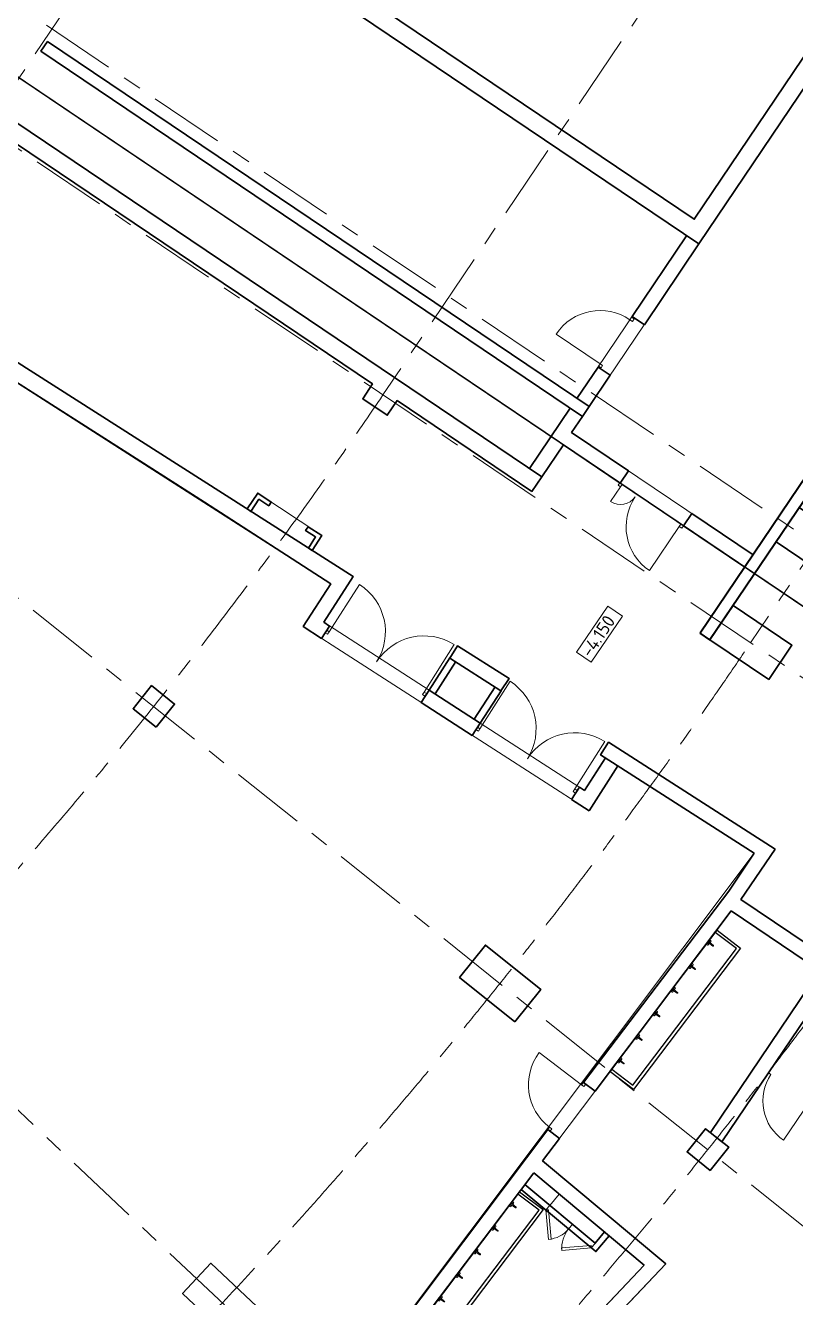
# Model space of a CAD drawing. Header units: millimetres. Extents: x -813692 to 807431, y 0 to 1813163.
# Drawn here: x 61896 to 74919, y 823643 to 845166 of the extents above; entities that cross this region are included whole.
import ezdxf

# ---------------------------------------------------------------- set-up
doc = ezdxf.new("R2010")
doc.units = ezdxf.units.MM
doc.linetypes.add('Линия сетки', pattern=[22.225, 12.7, -3.175, 3.175, -3.175])
for name, color, linetype, lineweight in [('07_1_TС', 150, 'Continuous', 9), ('A-ANNO-DIMS', 7, 'Continuous', 9), ('KR_0.35', 252, 'Continuous', 35), ('S-GRID', 252, 'Continuous', 9), ('АР_двери', 252, 'Continuous', 0), ('АР_кирпич250', 252, 'Continuous', 30), ('АР_кирпичные перегородки 120', 252, 'Continuous', 30), ('АР_монолит', 252, 'Continuous', 50), ('АР_Площади', 252, 'Continuous', 0), ('АР_сущ. стены', 252, 'Continuous', 30), ('АР_тонкая линия', 252, 'Continuous', 5), ('двери', 7, 'Continuous', 9)]:
    doc.layers.add(name, color=color, linetype=linetype, lineweight=lineweight)
doc.layers.add('АР_обшивка коробов', color=252, linetype='Continuous')
doc.layers.add('АР_Сантехника', color=252, linetype='Continuous')
doc.styles.add('GOST 2.304', font='')
doc.styles.get('GOST 2.304').set_extended_font_data('GOST Common')

# ---------------------------------------------------------------- blocks, each defined once
blk = doc.blocks.new('КР_подвал')
at = {"layer": 'Defpoints', "ltscale": 200}
blk.add_lwpolyline([(322610, 44824), (252267, 92272)], dxfattribs=at)
at = {"layer": 'KR_0.35', "ltscale": 200}
blk.add_line((308675, 54923), (308787, 55089), dxfattribs=at)
for points in [[(350685, 117741), (310563, 58258), (297215, 67261), (294391, 63074)], [(294640, 62906), (297296, 66844), (310644, 57841), (351101, 117822)], [(294640, 62906), (307987, 53903)], [(299626, 61268), (299514, 61102)], [(299626, 61268), (308787, 55089)], [(299514, 61102), (308675, 54923)], [(298825, 59722), (305125, 55472)], [(305125, 55472), (304958, 55223), (305372, 54944), (305540, 55193)], [(305540, 55193), (307820, 53655)], [(307987, 53903), (307820, 53655)]]:
    blk.add_lwpolyline(points, dxfattribs=at)
for points in [[(312942, 52129), (313334, 52710), (312339, 53381), (311948, 52800)], [(311824, 50471), (312216, 51052), (311221, 51723), (310829, 51142)], [(301465, 49666), (301777, 50056), (301387, 50368), (301074, 49978)], [(307532, 44683), (307969, 45229), (307032, 45979), (306595, 45433)], [(310834, 42168), (311147, 42559), (310756, 42871), (310444, 42481)], [(302782, 39263), (303263, 39772), (302390, 40596), (301910, 40087)]]:
    blk.add_lwpolyline(points, close=True, dxfattribs=at)
blk.add_arc((238650, 100250), 100750, 270, 326, dxfattribs=at)
blk = doc.blocks.new('Д-1000-ОП-Л')
at = {"layer": 'АР_двери'}
for points in [[(-318.5, -560), (-318.5, 340)], [(-1268.5, -560), (-1218.5, -560), (-1218.5, -610), (-1268.5, -610), (-1268.5, -560)], [(-318.5, -560), (-268.5, -560), (-268.5, -610), (-318.5, -610), (-318.5, -560)]]:
    blk.add_lwpolyline(points, dxfattribs=at)
blk.add_arc((-318.5, -560), 900, 90, 180, dxfattribs=at)
blk = doc.blocks.new('Оси200')
at = {"layer": 'S-GRID', "linetype": 'Линия сетки', "ltscale": 100}
for p, q in [((-45812.4, -64845.9), (-105769.3, -153735.6)), ((-39097.2, -69375.3), (-99054.1, -158265.1)), ((-32879.5, -73569.3), (-92836.3, -162459)), ((-165703.8, -113309.3), (-86715.3, -187831)), ((-165703.8, -113309.3), (-80914.2, -181157.6)), ((-165703.8, -113309.3), (-75741.3, -173989.8)), ((-152652.2, -119700.3), (-74622.9, -172331.7))]:
    blk.add_line(p, q, dxfattribs=at)
for radius, start, end in [(80394.8, 269.999994, 325.999999), (87894.8, 269.999995, 325.999999), (92394.8, 269.999996, 326), (100494, 269.999991, 325.999999)]:
    blk.add_arc((-165703.8, -113309.3), radius, start, end, dxfattribs=at)
blk = doc.blocks.new('Д-1300-ДП-П')
at = {"layer": 'АР_двери'}
for points in [[(-488.5, -185), (-488.5, 715)], [(711.5, -185), (711.5, 115)], [(-488.5, -185), (-538.5, -185), (-538.5, -235), (-488.5, -235), (-488.5, -185)], [(761.5, -185), (711.5, -185), (711.5, -235), (761.5, -235), (761.5, -185)]]:
    blk.add_lwpolyline(points, dxfattribs=at)
for centre, radius, start, end in [((-488.5, -185), 900, 0, 90), ((711.5, -185), 300, 90, 180)]:
    blk.add_arc(centre, radius, start, end, dxfattribs=at)
blk = doc.blocks.new('Д-1000-ОП-П')
at = {"layer": 'АР_двери'}
for points in [[(-1699.5, -550), (-1699.5, 350)], [(-1699.5, -550), (-1749.5, -550), (-1749.5, -600), (-1699.5, -600), (-1699.5, -550)], [(-749.5, -550), (-799.5, -550), (-799.5, -600), (-749.5, -600), (-749.5, -550)]]:
    blk.add_lwpolyline(points, dxfattribs=at)
blk.add_arc((-1699.5, -550), 900, 0, 90, dxfattribs=at)
blk = doc.blocks.new('Д-2000-ДП')
at = {"layer": 'АР_двери'}
for points in [[(-189, -511), (-189, 439)], [(1711, -511), (1711, 439)], [(-239, -511), (-189, -511), (-189, -561), (-239, -561), (-239, -511)], [(1711, -511), (1761, -511), (1761, -561), (1711, -561), (1711, -511)]]:
    blk.add_lwpolyline(points, dxfattribs=at)
for centre, start, end in [((-189, -511), 0, 90), ((1711, -511), 90, 180)]:
    blk.add_arc(centre, 950, start, end, dxfattribs=at)
blk = doc.blocks.new('*U297')
for p, q in [((-500, 0), (-500, 100)), ((0, 0), (0, 100))]:
    blk.add_line(p, q)
blk.add_lwpolyline([(0, 0), (-354, -354), (-384, -323), (-31, 31)], close=True)
blk.add_arc((0, 0), 500, 180, 225)
blk = doc.blocks.new('A$Cb6f24db5')
at = {"lineweight": 0, "ltscale": 600}
h = blk.add_hatch(color=256, dxfattribs=at)
edge = h.paths.add_edge_path()
edge.add_line((10, 23), (11, 14))
edge.add_ellipse((0, 12), major_axis=(-11.2, 0), ratio=1, start_angle=540, end_angle=550.1755, ccw=False)
edge.add_arc((0, 12), 11.2, 269.833, 359.833, ccw=False)
edge.add_line((0, 1), (0, 0))
edge.add_line((0, 0), (8, 0))
edge.add_arc((0, 12), 14.9, 664.5312, 766.3178)
h.paths.add_polyline_path([(0, 0), (-8, 0, 0.152567), (0, -2)])
h.paths.add_polyline_path([(8, 0), (0, 0), (0, -2, 0.152567)])
h.paths.add_polyline_path([(-11, 14), (-10, 23, 0.475833), (-8, 0), (0, 0), (0, 1, -0.46724)])
for p, q in [((-11, 13), (-5, 107)), ((-11, 13), (-5, 107)), ((6, 107), (11, 14)), ((11, 12), (6, 107)), ((11, 14), (11, 12))]:
    blk.add_line(p, q, dxfattribs=at)
for points in [[(-23, 29), (-24, 29), (-24, 29), (-24, 30), (-24, 30), (-24, 30), (-25, 30), (-25, 30), (-25, 30), (-25, 30), (-25, 31), (-25, 31), (-25, 31), (-25, 31), (-26, 31), (-26, 31), (-26, 31), (-26, 31), (-26, 31), (-27, 32), (-27, 32), (-27, 32), (-27, 32), (-28, 32), (-28, 32), (-28, 32), (-28, 32), (-28, 32), (-28, 33), (-29, 33), (-29, 33), (-29, 33), (-29, 33), (-29, 33), (-30, 33), (-30, 33), (-30, 33), (-30, 33), (-30, 33), (-31, 33), (-31, 33), (-31, 33), (-31, 33), (-31, 33), (-32, 33), (-32, 33), (-32, 33), (-32, 33), (-32, 33), (-33, 33), (-33, 33), (-33, 33), (-33, 33), (-34, 33), (-34, 33), (-34, 33), (-34, 33), (-34, 33), (-35, 33), (-35, 33), (-35, 33), (-35, 33), (-36, 33), (-36, 33), (-36, 33), (-36, 33), (-36, 33), (-36, 33), (-37, 33), (-37, 32), (-37, 32), (-37, 32), (-38, 32), (-38, 32), (-38, 32), (-39, 32), (-39, 32), (-39, 31), (-40, 30), (-41, 31), (-41, 30), (-42, 30), (-42, 30), (-42, 30), (-42, 30), (-42, 29), (-43, 29), (-43, 29), (-43, 29), (-43, 28), (-43, 28), (-44, 28), (-44, 28), (-44, 28), (-44, 28), (-44, 28), (-44, 27), (-44, 27), (-44, 27), (-44, 27), (-44, 27), (-44, 26), (-44, 26), (-45, 26), (-45, 26), (-45, 26), (-45, 25), (-45, 25), (-45, 25), (-46, 25), (-46, 25), (-46, 25), (-46, 24), (-46, 24), (-46, 24), (-46, 24), (-46, 24), (-46, 23), (-46, 23), (-46, 23), (-46, 23), (-46, 22), (-46, 22), (-46, 22), (-46, 22), (-47, 22), (-47, 22), (-47, 21), (-47, 21), (-46, 21), (-46, 21), (-46, 20), (-46, 20), (-46, 20), (-46, 20), (-46, 20), (-46, 19), (-46, 19), (-46, 19), (-46, 19), (-47, 18), (-47, 18), (-47, 18), (-47, 18), (-46, 18), (-46, 18), (-46, 17), (-46, 17), (-46, 17), (-46, 17), (-46, 17), (-46, 16), (-46, 16), (-46, 16), (-46, 16), (-46, 15), (-46, 15), (-46, 15), (-46, 15), (-46, 15), (-46, 14), (-45, 14), (-45, 14), (-45, 14), (-45, 14), (-45, 14), (-45, 13), (-44, 13), (-44, 13), (-44, 13), (-44, 13), (-44, 12), (-44, 12), (-44, 12), (-44, 12), (-44, 12), (-44, 11), (-44, 11), (-43, 11), (-43, 11), (-43, 11), (-43, 11), (-43, 11), (-42, 11), (-42, 10), (-42, 10), (-42, 10), (-42, 10), (-42, 10), (-42, 9), (-42, 9), (-42, 9), (-41, 9), (-41, 9), (-41, 9), (-41, 9), (-40, 9), (-40, 9), (-40, 9), (-40, 9), (-40, 8), (-40, 8), (-39, 8), (-39, 8), (-39, 8), (-39, 7), (-39, 7), (-39, 7), (-38, 7), (-38, 7), (-38, 7), (-38, 7), (-38, 7), (-37, 7), (-37, 7), (-37, 7), (-37, 7), (-37, 7), (-36, 7), (-36, 7), (-36, 6), (-36, 6), (-36, 6), (-35, 6), (-35, 6), (-35, 6), (-35, 6), (-35, 7), (-34, 7), (-34, 7), (-34, 7), (-34, 7), (-33, 7), (-33, 6), (-33, 6), (-33, 6), (-33, 6), (-32, 6), (-32, 6), (-32, 6), (-32, 6), (-32, 6), (-31, 6), (-31, 7), (-31, 7), (-31, 7), (-31, 7), (-30, 7), (-30, 7), (-30, 7), (-30, 7), (-29, 7), (-29, 7), (-29, 7), (-29, 7), (-29, 7), (-28, 7), (-28, 7), (-28, 7), (-28, 7), (-28, 8), (-28, 8), (-27, 8), (-27, 8), (-27, 8), (-27, 8), (-27, 8), (-26, 8), (-26, 8), (-26, 8), (-26, 8), (-26, 8), (-25, 8), (-25, 9), (-25, 9), (-25, 9), (-25, 9), (-25, 9), (-25, 10), (-24, 10), (-24, 10), (-24, 10), (-24, 10), (-24, 10), (-23, 10), (-23, 10), (-23, 10), (-23, 11), (-23, 11), (-23, 11), (-23, 11), (-23, 11), (-23, 12), (-22, 12), (-22, 12), (-22, 12), (-22, 12), (-22, 12), (-22, 13), (-21, 13), (-21, 13), (-21, 13), (-21, 13), (-21, 13), (-21, 14), (-21, 14), (-21, 14), (-21, 14), (-21, 14), (-21, 15), (-21, 15), (-21, 15), (-21, 15), (-20, 15), (-20, 16), (-20, 16), (-20, 16), (-20, 16), (-20, 16), (-20, 17), (-20, 17), (-20, 17), (-20, 17), (-20, 17), (-20, 18), (-20, 18), (-20, 18), (-20, 18), (-20, 19), (-20, 19), (-20, 19), (-19, 19), (-19, 19), (-19, 20), (-19, 20), (-19, 20), (-19, 20), (-19, 20), (-20, 21), (-20, 21), (-20, 21), (-20, 21), (-20, 21), (-20, 22), (-20, 22), (-20, 22), (-20, 22), (-20, 23), (-20, 23), (-20, 23), (-20, 23), (-20, 23), (-20, 23), (-20, 24), (-20, 24), (-20, 24), (-20, 24), (-21, 24), (-21, 25), (-21, 25), (-21, 25), (-21, 25), (-21, 25), (-21, 26), (-21, 26), (-21, 26), (-21, 26), (-21, 26), (-21, 27), (-21, 27), (-22, 27), (-22, 27), (-22, 27), (-22, 27), (-22, 27), (-22, 28), (-23, 28), (-23, 28), (-23, 28), (-23, 29), (-23, 29), (-23, 29), (-23, 29), (-23, 29)], [(20, 22), (20, 22), (20, 23), (20, 23), (20, 23), (20, 23), (20, 23), (20, 24), (20, 24), (20, 24), (21, 24), (21, 24), (21, 24), (21, 25), (21, 25), (21, 25), (21, 25), (21, 26), (21, 26), (21, 26), (21, 26), (21, 26), (21, 27), (22, 27), (22, 27), (22, 27), (22, 27), (22, 27), (22, 27), (23, 28), (23, 28), (23, 28), (23, 28), (23, 28), (23, 29), (23, 29), (23, 29), (23, 29), (23, 29), (24, 29), (24, 29), (24, 29), (24, 30), (25, 30), (25, 30), (25, 30), (25, 30), (25, 30), (25, 30), (25, 31), (25, 31), (26, 31), (26, 31), (26, 31), (26, 31), (26, 31), (27, 31), (27, 31), (27, 31), (27, 31), (28, 31), (28, 32), (28, 32), (28, 32), (28, 32), (28, 32), (29, 32), (29, 33), (29, 33), (29, 33), (29, 33), (30, 33), (30, 33), (30, 33), (30, 32), (30, 32), (31, 32), (31, 33), (31, 33), (31, 33), (31, 33), (32, 33), (32, 33), (32, 33), (32, 33), (32, 33), (33, 33), (33, 33), (33, 33), (33, 33), (34, 33), (34, 33), (34, 33), (34, 33), (34, 33), (35, 33), (35, 33), (35, 33), (35, 33), (36, 33), (36, 33), (36, 33), (36, 33), (36, 33), (36, 33), (37, 32), (37, 32), (37, 32), (37, 32), (38, 32), (38, 32), (38, 32), (39, 32), (39, 32), (39, 31), (40, 31), (40, 30), (41, 30), (41, 30), (42, 30), (42, 30), (42, 30), (42, 29), (43, 29), (43, 29), (43, 29), (43, 28), (43, 28), (43, 28), (44, 28), (44, 28), (44, 28), (44, 28), (44, 27), (44, 27), (44, 27), (44, 27), (44, 27), (45, 26), (45, 26), (45, 26), (45, 26), (45, 26), (45, 25), (45, 25), (45, 25), (46, 25), (46, 25), (46, 25), (46, 24), (46, 24), (46, 24), (46, 24), (46, 23), (46, 23), (46, 23), (46, 23), (46, 23), (46, 22), (46, 22), (46, 22), (46, 22), (47, 22), (47, 21), (47, 21), (47, 21), (47, 21), (47, 21), (46, 20), (46, 20), (46, 20), (46, 20), (46, 20), (46, 19), (46, 19), (46, 19), (46, 19), (47, 18), (47, 18), (47, 18), (47, 18), (47, 18), (47, 17), (46, 17), (46, 17), (46, 17), (46, 17), (46, 16), (46, 16), (46, 16), (46, 16), (46, 16), (46, 15), (46, 15), (46, 15), (46, 15), (46, 14), (46, 14), (46, 14), (45, 14), (45, 14), (45, 14), (45, 14), (45, 13), (45, 13), (45, 13), (44, 13), (44, 13), (44, 12), (44, 12), (44, 12), (44, 12), (44, 11), (44, 11), (44, 11), (44, 11), (43, 11), (43, 11), (43, 11), (43, 11), (43, 11), (43, 10), (42, 10), (42, 10), (42, 10), (42, 10), (42, 9), (42, 9), (42, 9), (42, 9), (41, 9), (41, 9), (41, 9), (41, 9), (41, 9), (40, 9), (40, 8), (40, 8), (40, 8), (40, 8), (39, 8), (39, 8), (39, 7), (39, 7), (39, 7), (39, 7), (38, 7), (38, 7), (38, 7), (38, 7), (38, 7), (37, 7), (37, 7), (37, 7), (37, 7), (37, 7), (36, 7), (36, 6), (36, 6), (36, 6), (36, 6), (35, 6), (35, 6), (35, 6), (35, 6), (35, 6), (34, 6), (34, 6), (34, 6), (34, 6), (33, 6), (33, 6), (33, 6), (33, 6), (33, 6), (32, 6), (32, 6), (32, 6), (32, 6), (32, 6), (31, 6), (31, 6), (31, 6), (31, 7), (31, 7), (30, 7), (30, 7), (30, 7), (30, 7), (29, 7), (29, 7), (29, 7), (29, 7), (29, 7), (28, 7), (28, 7), (28, 7), (28, 7), (28, 7), (28, 8), (27, 8), (27, 8), (27, 8), (27, 8), (27, 8), (26, 8), (26, 8), (26, 8), (26, 8), (26, 8), (25, 8), (25, 8), (25, 9), (25, 9), (25, 9), (25, 9), (25, 9), (24, 10), (24, 10), (24, 10), (24, 10), (24, 10), (23, 10), (23, 10), (23, 10), (23, 10), (23, 11), (23, 11), (23, 11), (23, 11), (23, 11), (23, 12), (22, 12), (22, 12), (22, 12), (22, 12), (22, 12), (22, 13), (21, 13), (21, 13), (21, 13), (21, 13), (21, 13), (21, 14), (21, 14), (21, 14), (21, 14), (21, 15), (21, 15), (21, 15), (21, 15), (20, 15), (20, 15), (20, 16), (20, 16), (20, 16), (20, 16), (20, 16), (20, 17), (20, 17), (20, 17), (20, 17), (20, 18), (20, 18), (20, 18), (20, 18), (20, 18), (20, 19), (20, 19), (20, 19), (19, 19), (19, 19), (19, 20), (19, 20), (19, 20), (20, 20), (20, 20), (20, 21), (20, 21), (20, 21), (20, 21), (20, 21), (20, 22), (20, 22)]]:
    blk.add_lwpolyline(points, close=True, dxfattribs=at)
for centre, radius, start, end in [((0, 12), 11.2, 169.6576, 359.833), ((0, 105), 6.03, 24.5113, 155.1547)]:
    blk.add_arc(centre, radius, start, end, dxfattribs=at)
for centre, major_axis, ratio, start_param, end_param in [((0, 12), (-11.2, 0), 1, 6.10559, 9.602373), ((0, 107), (-5.47, 0.02), 0.641024, 3.141593, 6.283185)]:
    blk.add_ellipse(centre, major_axis=major_axis, ratio=ratio, start_param=start_param, end_param=end_param, dxfattribs=at)
blk = doc.blocks.new('A$Cff540bb9')
at = {"layer": 'АР_Сантехника'}
for points in [[(-3000, 0), (-3000, -500), (0, -500), (0, 0), (-3000, 0)], [(-50, 0), (-50, 0), (-50, -450), (-2950, -450), (-2950, 0)]]:
    blk.add_lwpolyline(points, dxfattribs=at)
at = {"layer": 'АР_Сантехника', "rotation": 180}
for p in [(-2750, -1), (-2250, -1), (-1750, -1), (-1250, -1), (-750, -1), (-250, -1)]:
    blk.add_blockref('A$Cb6f24db5', p, dxfattribs=at)

msp = doc.modelspace()

# ---------------------------------------------------------------- hatches: boundary and pattern name
at = {"layer": 'АР_кирпичные перегородки 120', "lineweight": 0}
h = msp.add_hatch(dxfattribs=at)
h.set_pattern_fill('ANSI32', color=256, scale=1000, angle=42)
h.set_pattern_definition([(87, (-1241.95, 1181845.07), (-374.48608, 19.626), []), (87, (-1110.58, 1181963.35), (-374.48608, 19.626), [])])
h.paths.add_polyline_path([(71406, 822819.6), (71323.6, 822732.2), (76987.3, 817844.9, 0.0002986), (77066.1, 817935.4)])
h.paths.add_polyline_path([(71694.5, 823125.4), (71612.1, 823038), (77262.7, 818162, 0.0002987), (77341.2, 818252.8)])
h.paths.add_polyline_path([(75400.4, 824199.3), (75587.9, 824433.5), (79569.5, 821247.1), (79644.5, 821340.8), (75569.2, 824602.2), (75231.8, 824180.6), (79462.1, 820794.1, 0.0002992), (79537.5, 820887.7)])

# ---------------------------------------------------------------- linework, layer by layer
at = {"layer": '07_1_TС', "ltscale": 100}
msp.add_lwpolyline([(71530.1, 824560.9), (71690.3, 824752.8), (70922.8, 825393.8), (70762.6, 825202)], close=True, dxfattribs=at)
at = {"layer": 'Defpoints', "ltscale": 200}
msp.add_lwpolyline([(85251.8, 828452.1), (14908, 875899.6)], dxfattribs=at)
at = {"layer": 'АР_кирпич250', "linetype": 'Continuous'}
for p, q in [((71786.3, 839247), (71579.2, 839387)), ((70421.5, 837670.8), (70628.7, 837531.1))]:
    msp.add_line(p, q, dxfattribs=at)
at = {"layer": 'АР_кирпич250'}
for p, q in [((66593.8, 834994.4), (67059.4, 835717.9)), ((66593.8, 834994.4), (66904.7, 834793.8)), ((66904.7, 834793.8), (67040, 835004.1)), ((66939.2, 835069.1), (67040, 835004.1)), ((69073, 834467.4), (68720.8, 833920.1)), ((69173.9, 834402.4), (68821.7, 833855.1)), ((68585.5, 833709.8), (68720.8, 833920.1)), ((68720.8, 833920.1), (69586.4, 833361.8)), ((69838.3, 833975.1), (69485, 833427.2)), ((69939.1, 833910), (69585.8, 833362.2)), ((68585.5, 833709.8), (69451.1, 833151.6)), ((69451.1, 833151.6), (69586.4, 833361.8)), ((71755.8, 833037.3), (74571.5, 831232)), ((71351.2, 832223.6), (71705.1, 832773.7)), ((71426, 831877.9), (71915.3, 832638.4)), ((71131.8, 832067.6), (71267.1, 832277.8)), ((71267.1, 832277.8), (71351.2, 832223.6)), ((71131.8, 832067.6), (71426, 831877.9)), ((74571.5, 831232), (73994.1, 830375.9)), ((74221.2, 831159.8), (73789.4, 830519.6)), ((73789.4, 830519.6), (71331.4, 827283.1)), ((75466.3, 829382.9), (73994.1, 830375.9)), ((73832, 830183.7), (71531, 827132.5)), ((75326.5, 829175.6), (73832, 830183.7)), ((73477.7, 826434.5), (75158.9, 828926.8)), ((73673.6, 826277.7), (75366.2, 828787.1)), ((71531, 827132.5), (71331.4, 827283.1)), ((70729.3, 826484.7), (67997.8, 822862.6)), ((70928.9, 826334.1), (70729.3, 826484.7)), ((70928.9, 826334.1), (70642.1, 825953.9)), ((73477.5, 826434.6), (73673.6, 826277.7)), ((70642.1, 825953.9), (72723.3, 824215.6)), ((70491.4, 825754), (68197.4, 822712.1)), ((70491.4, 825754), (72359.2, 824194)), ((72359.2, 824194), (69949.4, 821640.1)), ((72723.3, 824215.6), (70131.3, 821468.5))]:
    msp.add_line(p, q, dxfattribs=at)
at = {"layer": 'АР_кирпич250', "linetype": 'Continuous', "flags": 128}
for points in [[(73075.7, 841605.7), (72154.9, 840240.8), (72362, 840100.7), (73285.1, 841469.1)], [(71579.2, 839387), (71221.3, 838856.5)], [(71428.5, 838716.8), (71786.2, 839247)], [(71132, 838277.2), (71316.8, 838551.3), (71109.6, 838691), (70421.5, 837670.8)], [(70992.2, 838069.9), (71953.9, 837421.3), (72093.7, 837628.5), (71132, 838277.2)], [(70628.7, 837531.1), (70992.4, 838070.2)], [(74199.4, 836208.2), (73162.2, 836907.8), (73022.4, 836700.5), (74059.6, 836000.9)]]:
    msp.add_lwpolyline(points, dxfattribs=at)
at = {"layer": 'АР_кирпич250'}
for points in [[(66939.2, 835069.1), (67435.7, 835840.7), (59497.3, 840905.7)], [(59323.8, 840671.7), (63832.5, 837797.2), (64921.8, 837099.6), (67059.4, 835717.9)], [(69937.1, 833906.8), (69070, 834462.8), (69201.8, 834667.7), (70074, 834119.6), (69937.1, 833906.8)], [(74221.2, 831159.8), (71620.7, 832827.3), (71755.8, 833037.3)]]:
    msp.add_lwpolyline(points, dxfattribs=at)
at = {"layer": 'АР_обшивка коробов', "lineweight": 30}
for points in [[(66052.4, 837101.1), (65823.2, 837253.1), (65645.4, 836985.7), (65708, 836943.5), (65844.3, 837149.1), (66011, 837038.6), (66052.4, 837101.1)], [(66674.5, 836682.2), (66906.3, 836534.3), (66745, 836281.4), (66681.8, 836321.7), (66802.8, 836511.4), (66634.2, 836619), (66674.5, 836682.2)], [(70280.5, 825474.3), (71542.7, 824420.1), (71767, 824688.6)], [(70340.8, 825554.3), (71530.1, 824560.9), (71690.3, 824752.7)]]:
    msp.add_lwpolyline(points, dxfattribs=at)
at = {"layer": 'АР_Площади', "ltscale": 0.5}
for points in [[(74199.4, 836208.2), (71132, 838277.2), (96420.2, 875768.4), (99487.6, 873699.4), (74199.4, 836208.2)], [(71221.3, 838856.5), (62267.7, 844895.8), (62155.8, 844730), (71109.4, 838690.8), (70421.5, 837670.9), (57281.4, 846534.2), (57969, 847553.8), (59003, 846856.4), (59114.8, 847022.2), (58080.9, 847719.6), (59937.4, 850472), (73077.4, 841608.3), (71221.3, 838856.5)], [(61466, 843349.6), (67766.8, 839099.9), (67598.9, 838851), (68013.5, 838571.5), (68181.1, 838820.1), (70461, 837282.3), (70992.2, 838069.9), (74061.1, 835999.9), (73306.2, 834880.7), (74465.4, 834098.9), (74856.8, 834679.2), (73862, 835350.2), (74588.9, 836428), (78453, 833821.6), (77563.4, 832491.9), (77563.4, 832492), (75466.4, 829382.8)], [(75466.3, 829382.9), (73994.1, 830375.9), (74571.5, 831232), (71755.8, 833037.3), (71621, 832827.1), (71705.1, 832773.7), (71350.6, 832224), (69585.2, 833360), (70074, 834119.6), (69201.8, 834667.7), (68720.8, 833920.1), (66939.2, 835069.1), (67435.7, 835840.7), (66745, 836281.4), (66906.3, 836534.3), (65823.2, 837253.1), (65645.4, 836985.7), (59497.3, 840905.7)], [(77341.2, 818252.8), (71694.5, 823125.4), (72723.3, 824215.6), (70642.1, 825953.9), (73832, 830183.7), (75326.5, 829175.6), (73477.8, 826434.6), (73397.8, 826498.7), (73085.2, 826108.1), (73475.6, 825795.7), (73788, 826186.1), (73673.6, 826277.7), (75131.3, 828438.9), (81862.9, 823897.6), (79878, 821313), (79722.1, 821437.7), (79644.5, 821340.8), (75569.2, 824602.2), (75231.8, 824180.6), (79462.1, 820794.1), (77341.2, 818252.8)], [(72982, 813516.8), (72144.9, 814445), (72338.1, 814619), (68104.9, 819321), (69101.8, 820377.5), (68562.7, 820901.2), (67393.7, 819722.3), (67266.2, 819864), (67169.7, 821349.3), (70280.5, 825474.3), (71542.7, 824420.1), (71767, 824688.6), (72359.2, 824194), (69949.4, 821640.1), (70131.3, 821468.5), (71323.6, 822732.2), (76987.3, 817844.9), (74527.3, 815126.7), (74382.2, 815263.8), (74039.1, 814900.9), (74184.2, 814763), (72981.8, 813515.4)]]:
    msp.add_lwpolyline(points, dxfattribs=at)
msp.add_lwpolyline([(59323.9, 840671.7), (67059.4, 835717.9), (66593, 834994.8), (71429.2, 831882.9), (71914.1, 832639.1), (74221.2, 831159.8), (67000.3, 821539.9, 0.3591272)], format="xyb", dxfattribs=at)
at = {"layer": 'АР_Сантехника', "linetype": 'Continuous', "lineweight": 0}
for p, q in [((74502.4, 827415.6), (74460.3, 827444)), ((74460.3, 827444), (74501.7, 827416.1)), ((75164.9, 826968.8), (74717.5, 826305.6))]:
    msp.add_line(p, q, dxfattribs=at)
msp.add_arc((75164.3, 826968), 799.1, 145.93483, 235.99717, dxfattribs=at)
at = {"layer": 'АР_сущ. стены', "color": 7, "linetype": 'Continuous', "lineweight": 40}
for p, q in [((79118.4, 843143.2), (73470.5, 834769.9)), ((73470.5, 834769.9), (73304.8, 834881.7))]:
    msp.add_line(p, q, dxfattribs=at)
at = {"layer": 'АР_сущ. стены', "color": 7, "linetype": 'Continuous', "lineweight": 40, "flags": 128}
msp.add_lwpolyline([(87066.5, 855284.3), (73304.8, 834881.7)], dxfattribs=at)
at = {"layer": 'АР_тонкая линия'}
msp.add_lwpolyline([(71216.8, 834560), (71742.3, 835339.1), (71990.4, 835171.7), (71464.9, 834392.7)], close=True, dxfattribs=at)

# ---------------------------------------------------------------- block references
at = {"layer": 'A-ANNO-DIMS', "color": 18, "lineweight": 0, "true_color": 0x000000}
msp.add_blockref('Оси200', (166995, 997181.2), dxfattribs=at)
at = {"layer": 'АР_двери', "color": 0}
for name, p, rotation in [('Д-1000-ОП-П', (72109.7, 841157.1), 55.99954097594325), ('Д-1300-ДП-П', (72444.8, 836807.8), 145.8905646397595), ('Д-2000-ДП', (67466.7, 835236.9), 327.5648918557536), ('Д-2000-ДП', (70014.8, 833597.3), 327.5648918557536), ('Д-1000-ОП-Л', (71047.2, 827835.2), 52.85821674723711)]:
    msp.add_blockref(name, p, dxfattribs=dict(at, rotation=rotation))
at = {"layer": 'АР_монолит'}
msp.add_blockref('КР_подвал', (-237358.6, 783627.7), dxfattribs=at)
at = {"layer": 'АР_Сантехника', "xscale": -1, "rotation": 52.87833344122604}
for p in [(71780, 827466.6), (68442.4, 823040.4)]:
    msp.add_blockref('A$Cff540bb9', p, dxfattribs=at)
at = {"layer": 'двери', "xscale": -1, "rotation": 319.9971661684934}
msp.add_blockref('*U297', (70698.4, 825125.3), dxfattribs=at)
at = {"layer": 'двери', "rotation": 319.9971661684934}
msp.add_blockref('*U297', (71464.4, 824482.5), dxfattribs=at)

# ---------------------------------------------------------------- texts
at = {"layer": 'АР_тонкая линия', "insert": (71454.1, 834455.2), "char_height": 220, "attachment_point": 7, "rotation": 56, "style": 'GOST 2.304'}
msp.add_mtext('-4.150', dxfattribs=at)

doc.saveas('drawing.dxf')
